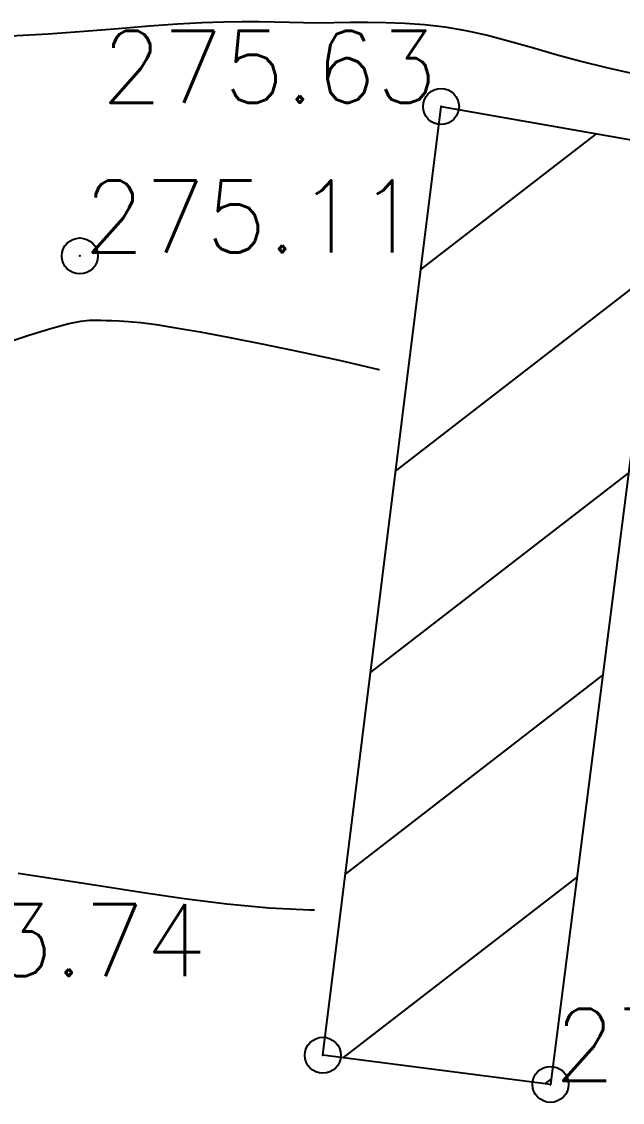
# Model space of a CAD drawing. Header units: millimetres. Extents: x 524954 to 526204, y 9523489 to 9524010.
# Drawn here: x 525853.78 to 525862.12, y 9523673.94 to 9523688.95 of the extents above; entities that cross this region are included whole.
import ezdxf
from ezdxf.enums import TextEntityAlignment as Align

# ---------------------------------------------------------------- set-up
doc = ezdxf.new("R2010")
doc.units = ezdxf.units.MM
doc.header["$PDMODE"] = 32
doc.header["$PDSIZE"] = 0.5
for name, color, linetype in [('Bati', 6, 'Continuous'), ('Bati_H', 1, 'Continuous'), ('CN_02_00', 4, 'Continuous'), ('CN_05_00', 6, 'Continuous'), ('TopoAlt', 3, 'Continuous'), ('TOPOJIS', 7, 'Continuous')]:
    doc.layers.add(name, color=color, linetype=linetype)
doc.styles.add('Simplex 1.0', font='Simplex.shx', dxfattribs={"width": 0.99, "height": 1})

# ---------------------------------------------------------------- blocks, each defined once
blk = doc.blocks.new('TCPOINT M')
at = {"color": 0}
blk.add_point((0, 0), dxfattribs=at)
at = {"layer": 'TopoAlt', "style": 'Simplex 1.0', "width": 0.99}
blk.add_attdef('ALT', (0.15, 0.15), '', height=1, dxfattribs=at)

msp = doc.modelspace()

# ---------------------------------------------------------------- hatches: boundary and pattern name
at = {"layer": 'Bati_H'}
h = msp.add_hatch(dxfattribs=at)
h.set_pattern_fill('_U', color=256, scale=2, angle=217.7241, style=0, pattern_type=0)
h.set_pattern_definition([(217.724095748, (0, 0), (1.22371947054, -1.58193257044), [])])
h.paths.add_polyline_path([(525861.126, 9523674.191), (525857.966, 9523674.595), (525859.606, 9523687.773), (525862.931, 9523687.187), (525862.788, 9523687.205)])

# ---------------------------------------------------------------- linework, layer by layer
at = {"layer": 'Bati', "flags": 128}
msp.add_lwpolyline([(525861.126, 9523674.191), (525857.966, 9523674.595), (525859.606, 9523687.773), (525862.931, 9523687.187), (525862.788, 9523687.205)], close=True, dxfattribs=at)
at = {"layer": 'CN_02_00', "flags": 128}
for points, elevation in [([(525853.631, 9523688.751), (525854.152, 9523688.783), (525854.652, 9523688.819), (525855.123, 9523688.856), (525855.558, 9523688.891), (525855.948, 9523688.918), (525856.289, 9523688.937), (525856.585, 9523688.947), (525856.846, 9523688.951), (525857.079, 9523688.95), (525857.293, 9523688.946), (525857.496, 9523688.941), (525857.695, 9523688.937), (525857.9, 9523688.936), (525858.116, 9523688.938), (525858.346, 9523688.941), (525858.587, 9523688.943), (525858.84, 9523688.94), (525859.103, 9523688.931), (525859.376, 9523688.911), (525859.659, 9523688.878), (525859.95, 9523688.829), (525860.249, 9523688.762), (525860.558, 9523688.681), (525860.876, 9523688.591), (525861.205, 9523688.496), (525861.547, 9523688.402), (525861.903, 9523688.312), (525862.273, 9523688.232)], 276), ([(525853.735, 9523677.123), (525854.282, 9523677.042), (525854.855, 9523676.952), (525855.444, 9523676.86), (525856.04, 9523676.773), (525856.635, 9523676.699), (525857.219, 9523676.644), (525857.785, 9523676.614), (525857.848, 9523676.613)], 274)]:
    msp.add_lwpolyline(points, dxfattribs=dict(at, elevation=elevation))
at = {"layer": 'CN_05_00', "elevation": 275, "flags": 128}
msp.add_lwpolyline([(525853.465, 9523684.455), (525853.884, 9523684.596), (525854.202, 9523684.694), (525854.438, 9523684.756), (525854.607, 9523684.79), (525854.727, 9523684.805), (525854.814, 9523684.806), (525854.885, 9523684.803), (525854.957, 9523684.802), (525855.038, 9523684.8), (525855.139, 9523684.797), (525855.269, 9523684.787), (525855.438, 9523684.77), (525855.653, 9523684.742), (525855.926, 9523684.7), (525856.265, 9523684.642), (525856.674, 9523684.565), (525857.143, 9523684.472), (525857.655, 9523684.366), (525858.194, 9523684.248), (525858.744, 9523684.121), (525858.75, 9523684.12)], dxfattribs=at)

# ---------------------------------------------------------------- block references
at = {"layer": 'TOPOJIS'}
ref = msp.add_blockref('TCPOINT M', (525859.606, 9523687.773, 275.63), dxfattribs=at)
ref.add_attrib('ALT', '275.63', dxfattribs={"layer": 'TopoAlt', "height": 1, "style": 'Simplex 1.0', "width": 0.99}).set_placement((525859.556, 9523687.823, 275.63), align=Align.RIGHT)
ref = msp.add_blockref('TCPOINT M', (525854.593, 9523685.696, 275.11), dxfattribs=at)
ref.add_attrib('ALT', '275.11', (525854.643, 9523685.746, 275.11), dxfattribs={"layer": 'TopoAlt', "height": 1, "style": 'Simplex 1.0', "width": 0.99})
ref = msp.add_blockref('TCPOINT M', (525851.63, 9523675.645, 273.74), dxfattribs=at)
ref.add_attrib('ALT', '273.74', (525851.68, 9523675.695, 273.74), dxfattribs={"layer": 'TopoAlt', "height": 1, "style": 'Simplex 1.0', "width": 0.99})
ref = msp.add_blockref('TCPOINT M', (525861.126, 9523674.191, 273.78), dxfattribs=at)
ref.add_attrib('ALT', '273.78', (525861.176, 9523674.241, 273.78), dxfattribs={"layer": 'TopoAlt', "height": 1, "style": 'Simplex 1.0', "width": 0.99})
msp.add_blockref('TCPOINT M', (525857.966, 9523674.595, 273.79), dxfattribs=at)

doc.saveas('drawing.dxf')
